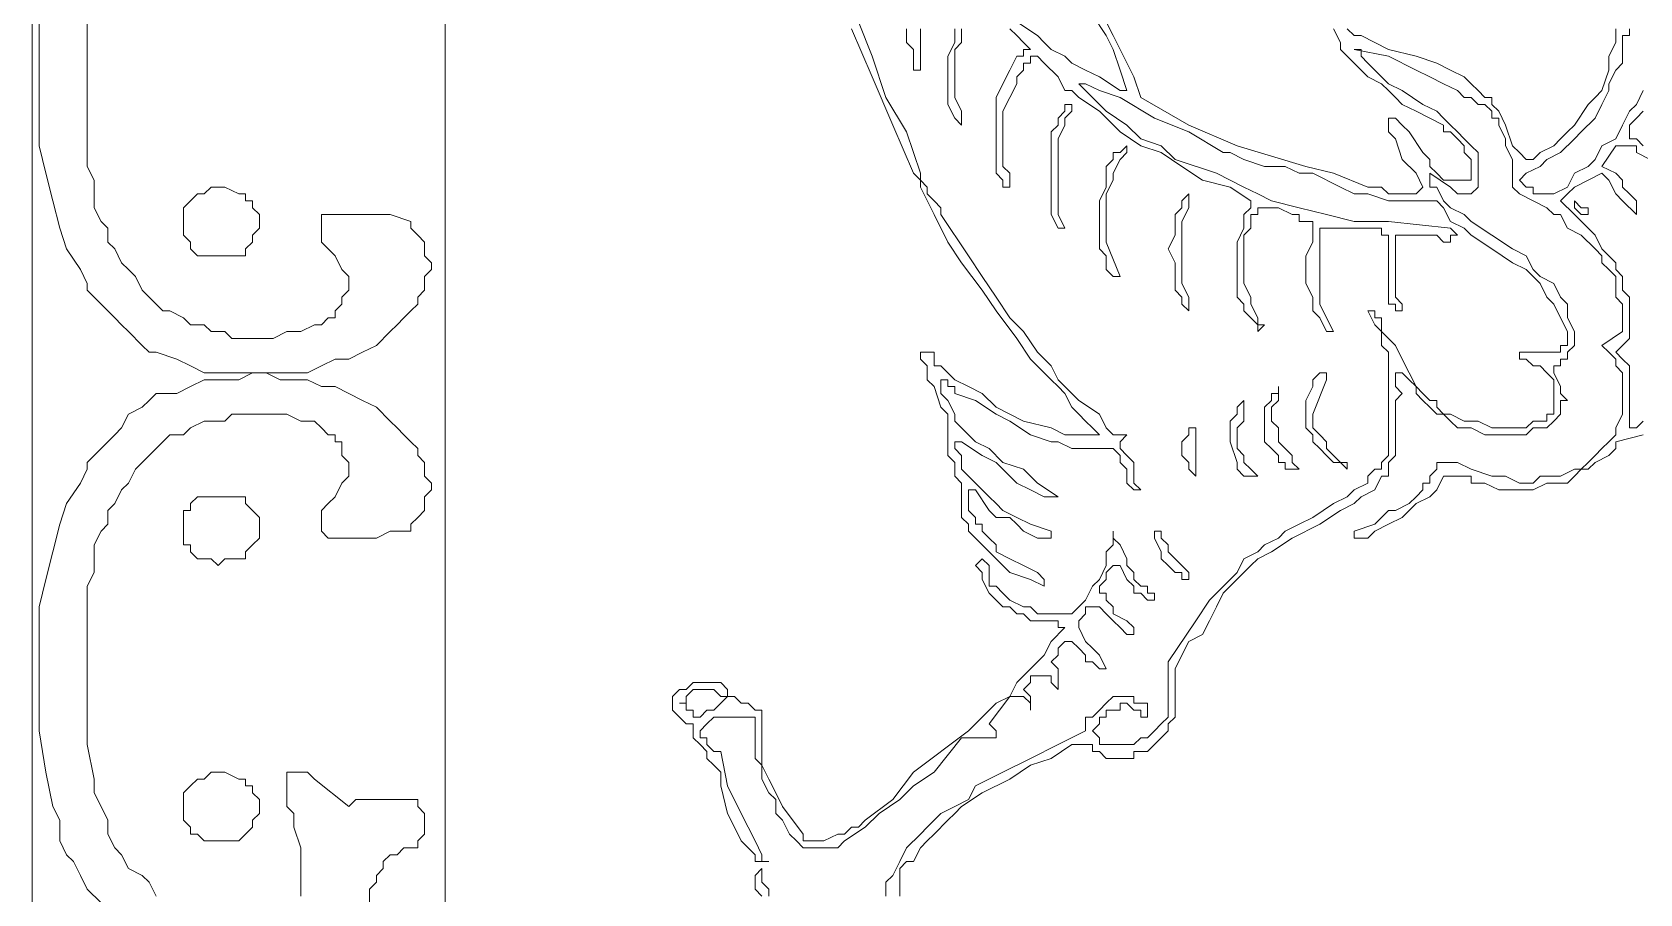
# Model space of a CAD drawing. Extents: x -66030 to 95157, y -13132 to 45879.
# Drawn here: x -25342 to -24430, y 13906 to 14395 of the extents above; entities that cross this region are included whole.
import ezdxf

# ---------------------------------------------------------------- set-up
doc = ezdxf.new("R2010")
doc.units = 0
doc.header["$LTSCALE"] = 100
doc.header["$MEASUREMENT"] = 0
doc.layers.get('0').update_dxf_attribs({"linetype": 'CONTINUOUS'})

msp = doc.modelspace()

# ---------------------------------------------------------------- linework, layer by layer
at = {"lineweight": 0}
for points in [[(-25342.37, 16299.58), (-23608.13, 16299.58), (-23608.13, 13143.56), (-25342.37, 13143.56), (-25342.37, 16299.58)], [(-25108.02, 15948.04), (-23842.48, 15948.04), (-23842.48, 13381.82), (-25108.02, 13381.82), (-25108.02, 15948.04)], [(-24752.57, 14354.41), (-24752.57, 14354.41), (-24752.57, 14350.5), (-24756.48, 14346.6), (-24756.48, 14342.69), (-24760.39, 14334.88), (-24760.39, 14323.16), (-24760.39, 14315.35), (-24760.39, 14311.44), (-24760.39, 14303.63), (-24760.39, 14299.72), (-24760.39, 14291.91), (-24756.48, 14284.1), (-24756.48, 14284.1), (-24756.48, 14284.1), (-24760.39, 14284.1), (-24760.39, 14284.1), (-24760.39, 14284.1), (-24760.39, 14284.1), (-24764.29, 14291.91), (-24764.29, 14303.63), (-24764.29, 14311.44), (-24764.29, 14323.16), (-24764.29, 14330.97), (-24764.29, 14338.78), (-24760.39, 14342.69), (-24760.39, 14346.6), (-24756.48, 14350.5), (-24756.48, 14354.41), (-24752.57, 14354.41)], [(-24721.33, 14327.07), (-24725.23, 14323.16), (-24729.14, 14315.35), (-24729.14, 14311.44), (-24733.04, 14303.63), (-24733.04, 14295.82), (-24733.04, 14291.91), (-24733.04, 14284.1), (-24733.04, 14276.29), (-24725.23, 14256.76), (-24725.23, 14256.76), (-24725.23, 14256.76), (-24729.14, 14256.76), (-24729.14, 14256.76), (-24733.04, 14260.66), (-24733.04, 14264.57), (-24733.04, 14268.48), (-24736.95, 14272.38), (-24736.95, 14276.29), (-24736.95, 14280.19), (-24736.95, 14288.01), (-24736.95, 14291.91), (-24736.95, 14299.72), (-24733.04, 14307.54), (-24733.04, 14315.35), (-24733.04, 14319.25), (-24729.14, 14323.16), (-24729.14, 14327.07), (-24725.23, 14327.07), (-24725.23, 14327.07), (-24721.33, 14330.97), (-24721.33, 14330.97), (-24721.33, 14327.07), (-24721.33, 14327.07)], [(-25213.48, 14288.01), (-25213.48, 14291.91), (-25217.38, 14295.82), (-25217.38, 14299.72), (-25221.29, 14299.72), (-25221.29, 14303.63), (-25225.2, 14303.63), (-25233.01, 14307.54), (-25236.91, 14307.54), (-25240.82, 14307.54), (-25244.73, 14303.63), (-25248.63, 14303.63), (-25252.54, 14299.72), (-25252.54, 14299.72), (-25256.44, 14295.82), (-25256.44, 14291.91), (-25256.44, 14288.01), (-25256.44, 14284.1), (-25256.44, 14280.19), (-25252.54, 14276.29), (-25252.54, 14272.38), (-25248.63, 14268.48), (-25244.73, 14268.48), (-25240.82, 14268.48), (-25236.91, 14268.48), (-25233.01, 14268.48), (-25225.2, 14268.48), (-25221.29, 14268.48), (-25221.29, 14272.38), (-25217.38, 14276.29), (-25217.38, 14280.19), (-25213.48, 14284.1), (-25213.48, 14288.01)], [(-24686.17, 14299.72), (-24686.17, 14295.82), (-24690.08, 14288.01), (-24690.08, 14276.29), (-24690.08, 14268.48), (-24690.08, 14260.66), (-24690.08, 14252.85), (-24686.17, 14245.04), (-24686.17, 14237.23), (-24686.17, 14237.23), (-24686.17, 14237.23), (-24690.08, 14241.13), (-24690.08, 14245.04), (-24693.98, 14248.95), (-24693.98, 14252.85), (-24693.98, 14264.57), (-24697.89, 14272.38), (-24693.98, 14280.19), (-24693.98, 14288.01), (-24693.98, 14291.91), (-24690.08, 14295.82), (-24690.08, 14299.72), (-24686.17, 14303.63), (-24686.17, 14303.63), (-24686.17, 14303.63), (-24686.17, 14303.63), (-24686.17, 14299.72)], [(-24459.63, 14291.91), (-24459.63, 14291.91), (-24463.53, 14291.91), (-24463.53, 14291.91), (-24467.44, 14295.82), (-24467.44, 14299.72), (-24467.44, 14299.72), (-24463.53, 14295.82), (-24459.63, 14295.82), (-24459.63, 14291.91)], [(-24615.86, 14178.64), (-24615.86, 14174.73), (-24615.86, 14170.83), (-24611.96, 14166.92), (-24608.05, 14163.01), (-24608.05, 14159.11), (-24604.15, 14155.2), (-24600.24, 14151.3), (-24596.33, 14151.3), (-24596.33, 14147.39), (-24600.24, 14151.3), (-24604.15, 14151.3), (-24608.05, 14155.2), (-24611.96, 14159.11), (-24615.86, 14163.01), (-24615.86, 14166.92), (-24619.77, 14170.83), (-24619.77, 14174.73), (-24619.77, 14178.64), (-24619.77, 14178.64), (-24619.77, 14182.54), (-24619.77, 14186.45), (-24615.86, 14194.26), (-24615.86, 14198.17), (-24611.96, 14202.07), (-24611.96, 14202.07), (-24608.05, 14202.07), (-24608.05, 14198.17), (-24615.86, 14178.64)], [(-24635.39, 14194.26), (-24635.39, 14186.45), (-24639.3, 14182.54), (-24639.3, 14174.73), (-24635.39, 14170.83), (-24635.39, 14163.01), (-24631.49, 14159.11), (-24627.58, 14155.2), (-24627.58, 14151.3), (-24623.68, 14147.39), (-24623.68, 14147.39), (-24627.58, 14147.39), (-24631.49, 14147.39), (-24631.49, 14151.3), (-24635.39, 14151.3), (-24635.39, 14155.2), (-24639.3, 14159.11), (-24643.21, 14163.01), (-24643.21, 14170.83), (-24643.21, 14174.73), (-24643.21, 14178.64), (-24643.21, 14182.54), (-24639.3, 14186.45), (-24639.3, 14190.36), (-24635.39, 14190.36), (-24635.39, 14194.26)], [(-24658.83, 14166.92), (-24658.83, 14163.01), (-24658.83, 14159.11), (-24658.83, 14159.11), (-24654.92, 14155.2), (-24654.92, 14151.3), (-24651.02, 14147.39), (-24647.11, 14143.49), (-24647.11, 14143.49), (-24647.11, 14143.49), (-24651.02, 14143.49), (-24651.02, 14143.49), (-24654.92, 14143.49), (-24658.83, 14147.39), (-24658.83, 14151.3), (-24662.74, 14163.01), (-24662.74, 14166.92), (-24662.74, 14170.83), (-24662.74, 14170.83), (-24662.74, 14174.73), (-24662.74, 14174.73), (-24658.83, 14178.64), (-24658.83, 14182.54), (-24658.83, 14182.54), (-24658.83, 14182.54), (-24654.92, 14186.45), (-24654.92, 14182.54), (-24654.92, 14178.64), (-24654.92, 14174.73), (-24658.83, 14170.83), (-24658.83, 14170.83), (-24658.83, 14166.92)], [(-24682.27, 14166.92), (-24682.27, 14143.49), (-24686.17, 14147.39), (-24686.17, 14147.39), (-24686.17, 14151.3), (-24690.08, 14155.2), (-24690.08, 14159.11), (-24690.08, 14163.01), (-24686.17, 14166.92), (-24686.17, 14170.83), (-24686.17, 14170.83), (-24686.17, 14170.83), (-24682.27, 14170.83), (-24682.27, 14170.83), (-24682.27, 14166.92), (-24682.27, 14166.92)], [(-25213.48, 14112.24), (-25213.48, 14108.33), (-25217.38, 14104.43), (-25217.38, 14104.43), (-25221.29, 14100.52), (-25221.29, 14096.61), (-25225.2, 14096.61), (-25233.01, 14096.61), (-25236.91, 14092.71), (-25240.82, 14096.61), (-25244.73, 14096.61), (-25248.63, 14096.61), (-25252.54, 14100.52), (-25252.54, 14104.43), (-25256.44, 14104.43), (-25256.44, 14108.33), (-25256.44, 14112.24), (-25256.44, 14120.05), (-25256.44, 14123.96), (-25252.54, 14123.96), (-25252.54, 14127.86), (-25248.63, 14131.77), (-25244.73, 14131.77), (-25240.82, 14131.77), (-25236.91, 14131.77), (-25233.01, 14131.77), (-25225.2, 14131.77), (-25221.29, 14131.77), (-25221.29, 14127.86), (-25217.38, 14123.96), (-25217.38, 14123.96), (-25213.48, 14120.05), (-25213.48, 14112.24)], [(-24709.61, 14080.99), (-24709.61, 14080.99), (-24709.61, 14077.08), (-24705.7, 14077.08), (-24705.7, 14077.08), (-24705.7, 14077.08), (-24705.7, 14077.08), (-24705.7, 14073.18), (-24705.7, 14073.18), (-24709.61, 14073.18), (-24713.51, 14077.08), (-24713.51, 14077.08), (-24717.42, 14077.08), (-24717.42, 14080.99), (-24721.33, 14084.9), (-24721.33, 14084.9), (-24725.23, 14092.71), (-24729.14, 14092.71), (-24729.14, 14092.71), (-24733.04, 14088.8), (-24733.04, 14088.8), (-24733.04, 14084.9), (-24736.95, 14080.99), (-24736.95, 14077.08), (-24733.04, 14077.08), (-24733.04, 14073.18), (-24729.14, 14069.27), (-24729.14, 14065.37), (-24721.33, 14061.46), (-24717.42, 14057.55), (-24717.42, 14053.65), (-24717.42, 14053.65), (-24721.33, 14053.65), (-24721.33, 14053.65), (-24725.23, 14057.55), (-24725.23, 14057.55), (-24729.14, 14061.46), (-24733.04, 14065.37), (-24733.04, 14065.37), (-24736.95, 14069.27), (-24736.95, 14069.27), (-24736.95, 14069.27), (-24740.86, 14069.27), (-24744.76, 14069.27), (-24744.76, 14065.37), (-24748.67, 14061.46), (-24748.67, 14061.46), (-24748.67, 14057.55), (-24744.76, 14049.74), (-24740.86, 14045.84), (-24736.95, 14041.93), (-24733.04, 14034.12), (-24733.04, 14034.12), (-24736.95, 14034.12), (-24736.95, 14034.12), (-24740.86, 14038.02), (-24744.76, 14038.02), (-24744.76, 14041.93), (-24748.67, 14045.84), (-24752.57, 14049.74), (-24752.57, 14049.74), (-24756.48, 14049.74), (-24756.48, 14049.74), (-24760.39, 14045.84), (-24760.39, 14045.84), (-24760.39, 14041.93), (-24764.29, 14038.02), (-24760.39, 14034.12), (-24760.39, 14030.21), (-24760.39, 14026.31), (-24760.39, 14026.31), (-24760.39, 14022.4), (-24764.29, 14026.31), (-24764.29, 14030.21), (-24768.2, 14030.21), (-24772.1, 14030.21), (-24772.1, 14030.21), (-24776.01, 14030.21), (-24776.01, 14030.21), (-24776.01, 14026.31), (-24779.92, 14022.4), (-24779.92, 14022.4), (-24779.92, 14022.4), (-24776.01, 14018.49), (-24776.01, 14018.49), (-24776.01, 14018.49), (-24776.01, 14014.59), (-24776.01, 14014.59), (-24776.01, 14010.68), (-24776.01, 14010.68), (-24776.01, 14014.59), (-24779.92, 14018.49), (-24779.92, 14018.49), (-24783.82, 14018.49), (-24783.82, 14018.49), (-24787.73, 14018.49), (-24799.45, 14002.87), (-24799.45, 14002.87), (-24799.45, 14002.87), (-24795.54, 13998.96), (-24795.54, 13998.96), (-24795.54, 13998.96), (-24795.54, 13998.96), (-24795.54, 13995.06), (-24799.45, 13995.06), (-24803.35, 13995.06), (-24807.26, 13995.06), (-24807.26, 13995.06), (-24811.16, 13995.06), (-24815.07, 13995.06), (-24830.69, 13975.53), (-24842.41, 13967.72), (-24850.22, 13959.9), (-24861.94, 13952.09), (-24869.75, 13944.28), (-24881.47, 13936.47), (-24885.38, 13932.56), (-24893.19, 13932.56), (-24897.09, 13932.56), (-24901, 13932.56), (-24901, 13932.56), (-24904.91, 13932.56), (-24908.81, 13936.47), (-24908.81, 13936.47), (-24912.72, 13940.37), (-24912.72, 13940.37), (-24916.62, 13948.19), (-24920.53, 13952.09), (-24920.53, 13959.9), (-24924.44, 13963.81), (-24928.34, 13971.62), (-24928.34, 13979.43), (-24932.25, 13983.34), (-24932.25, 13987.25), (-24932.25, 13995.06), (-24932.25, 13998.96), (-24932.25, 14006.78), (-24932.25, 14006.78), (-24932.25, 14006.78), (-24936.15, 14006.78), (-24936.15, 14006.78), (-24940.06, 14006.78), (-24943.97, 14006.78), (-24943.97, 14006.78), (-24947.87, 14006.78), (-24951.78, 14006.78), (-24955.68, 14006.78), (-24959.59, 14002.87), (-24959.59, 14002.87), (-24959.59, 14002.87), (-24963.5, 13998.96), (-24963.5, 13998.96), (-24963.5, 13995.06), (-24959.59, 13995.06), (-24959.59, 13991.15), (-24959.59, 13991.15), (-24955.68, 13987.25), (-24951.78, 13987.25), (-24951.78, 13987.25), (-24947.87, 13967.72), (-24940.06, 13952.09), (-24936.15, 13944.28), (-24932.25, 13936.47), (-24928.34, 13928.66), (-24928.34, 13924.75), (-24924.44, 13924.75), (-24928.34, 13924.75), (-24928.34, 13924.75), (-24932.25, 13924.75), (-24932.25, 13928.66), (-24936.15, 13932.56), (-24940.06, 13936.47), (-24943.97, 13944.28), (-24947.87, 13952.09), (-24951.78, 13967.72), (-24951.78, 13975.53), (-24955.68, 13979.43), (-24959.59, 13983.34), (-24959.59, 13987.25), (-24963.5, 13991.15), (-24967.4, 13995.06), (-24967.4, 13995.06), (-24967.4, 13995.06), (-24967.4, 13998.96), (-24967.4, 14002.87), (-24967.4, 14002.87), (-24967.4, 14002.87), (-24971.31, 14002.87), (-24971.31, 14002.87), (-24975.21, 14006.78), (-24975.21, 14006.78), (-24979.12, 14010.68), (-24979.12, 14014.59), (-24979.12, 14014.59), (-24979.12, 14018.49), (-24979.12, 14018.49), (-24975.21, 14022.4), (-24975.21, 14022.4), (-24971.31, 14022.4), (-24967.4, 14026.31), (-24963.5, 14026.31), (-24959.59, 14026.31), (-24955.68, 14026.31), (-24951.78, 14026.31), (-24951.78, 14026.31), (-24947.87, 14022.4), (-24947.87, 14018.49), (-24943.97, 14018.49), (-24943.97, 14018.49), (-24940.06, 14014.59), (-24940.06, 14014.59), (-24936.15, 14014.59), (-24932.25, 14010.68), (-24928.34, 14010.68), (-24928.34, 14006.78), (-24928.34, 14006.78), (-24928.34, 14002.87), (-24928.34, 13998.96), (-24928.34, 13991.15), (-24928.34, 13987.25), (-24928.34, 13983.34), (-24928.34, 13979.43), (-24924.44, 13971.62), (-24920.53, 13963.81), (-24916.62, 13956), (-24904.91, 13940.37), (-24904.91, 13936.47), (-24901, 13936.47), (-24897.09, 13936.47), (-24897.09, 13936.47), (-24893.19, 13936.47), (-24893.19, 13936.47), (-24885.38, 13940.37), (-24881.47, 13940.37), (-24877.56, 13944.28), (-24873.66, 13944.28), (-24869.75, 13948.19), (-24854.13, 13959.9), (-24842.41, 13975.53), (-24811.16, 13998.96), (-24795.54, 14014.59), (-24787.73, 14018.49), (-24783.82, 14026.31), (-24776.01, 14034.12), (-24768.2, 14041.93), (-24764.29, 14049.74), (-24756.48, 14057.55), (-24756.48, 14057.55), (-24760.39, 14057.55), (-24760.39, 14061.46), (-24764.29, 14061.46), (-24768.2, 14061.46), (-24772.1, 14061.46), (-24776.01, 14061.46), (-24779.92, 14065.37), (-24783.82, 14065.37), (-24787.73, 14069.27), (-24791.63, 14069.27), (-24795.54, 14073.18), (-24799.45, 14077.08), (-24803.35, 14084.9), (-24803.35, 14088.8), (-24807.26, 14092.71), (-24803.35, 14096.61), (-24803.35, 14096.61), (-24799.45, 14092.71), (-24799.45, 14092.71), (-24799.45, 14088.8), (-24799.45, 14084.9), (-24799.45, 14080.99), (-24795.54, 14080.99), (-24791.63, 14077.08), (-24787.73, 14073.18), (-24779.92, 14069.27), (-24776.01, 14069.27), (-24772.1, 14065.37), (-24764.29, 14065.37), (-24760.39, 14065.37), (-24752.57, 14065.37), (-24748.67, 14069.27), (-24744.76, 14073.18), (-24740.86, 14080.99), (-24736.95, 14084.9), (-24733.04, 14092.71), (-24733.04, 14100.52), (-24729.14, 14104.43), (-24729.14, 14112.24), (-24729.14, 14108.33), (-24725.23, 14104.43), (-24721.33, 14096.61), (-24721.33, 14092.71), (-24717.42, 14088.8), (-24717.42, 14084.9), (-24717.42, 14084.9), (-24713.51, 14080.99), (-24709.61, 14080.99)], [(-24697.89, 14100.52), (-24697.89, 14100.52), (-24693.98, 14096.61), (-24690.08, 14092.71), (-24686.17, 14088.8), (-24686.17, 14084.9), (-24686.17, 14084.9), (-24686.17, 14084.9), (-24686.17, 14084.9), (-24690.08, 14084.9), (-24690.08, 14088.8), (-24693.98, 14088.8), (-24697.89, 14092.71), (-24697.89, 14092.71), (-24701.8, 14096.61), (-24701.8, 14100.52), (-24705.7, 14108.33), (-24705.7, 14112.24), (-24705.7, 14112.24), (-24701.8, 14112.24), (-24701.8, 14112.24), (-24701.8, 14112.24), (-24701.8, 14112.24), (-24701.8, 14108.33), (-24697.89, 14104.43), (-24697.89, 14100.52)], [(-24947.87, 14018.49), (-24951.78, 14014.59), (-24951.78, 14014.59), (-24955.68, 14010.68), (-24955.68, 14010.68), (-24959.59, 14010.68), (-24963.5, 14006.78), (-24967.4, 14006.78), (-24967.4, 14010.68), (-24971.31, 14010.68), (-24971.31, 14010.68), (-24971.31, 14014.59), (-24975.21, 14014.59), (-24971.31, 14014.59), (-24971.31, 14018.49), (-24971.31, 14018.49), (-24971.31, 14018.49), (-24967.4, 14022.4), (-24963.5, 14022.4), (-24959.59, 14022.4), (-24955.68, 14022.4), (-24955.68, 14022.4), (-24951.78, 14018.49), (-24947.87, 14018.49)], [(-25213.48, 13956), (-25213.48, 13952.09), (-25217.38, 13948.19), (-25217.38, 13944.28), (-25221.29, 13940.37), (-25221.29, 13940.37), (-25225.2, 13936.47), (-25233.01, 13936.47), (-25236.91, 13936.47), (-25240.82, 13936.47), (-25244.73, 13936.47), (-25248.63, 13940.37), (-25252.54, 13940.37), (-25252.54, 13944.28), (-25256.44, 13948.19), (-25256.44, 13952.09), (-25256.44, 13956), (-25256.44, 13959.9), (-25256.44, 13963.81), (-25252.54, 13967.72), (-25252.54, 13967.72), (-25248.63, 13971.62), (-25244.73, 13971.62), (-25240.82, 13975.53), (-25236.91, 13975.53), (-25233.01, 13975.53), (-25225.2, 13971.62), (-25221.29, 13971.62), (-25221.29, 13967.72), (-25217.38, 13967.72), (-25217.38, 13963.81), (-25213.48, 13959.9), (-25213.48, 13956)]]:
    msp.add_lwpolyline(points, close=True, dxfattribs=at)
for points in [[(-25338.47, 14405.18), (-25338.47, 14385.66), (-25338.47, 14366.13), (-25338.47, 14346.6), (-25338.47, 14330.97), (-25334.56, 14315.35), (-25330.66, 14299.72), (-25326.75, 14284.1), (-25322.84, 14272.38), (-25315.03, 14260.66), (-25311.13, 14252.85), (-25311.13, 14248.95), (-25303.31, 14241.13), (-25299.41, 14237.23), (-25295.5, 14233.32), (-25291.6, 14229.42), (-25287.69, 14225.51), (-25279.88, 14217.7), (-25275.97, 14213.79), (-25272.07, 14213.79), (-25260.35, 14209.89), (-25252.54, 14205.98), (-25244.73, 14202.07), (-25236.91, 14202.07), (-25225.2, 14202.07), (-25217.38, 14202.07), (-25209.57, 14202.07), (-25201.76, 14202.07), (-25193.95, 14202.07), (-25186.14, 14202.07), (-25178.32, 14205.98), (-25170.51, 14209.89), (-25162.7, 14209.89), (-25154.89, 14213.79), (-25147.08, 14217.7), (-25139.26, 14225.51), (-25135.36, 14229.42), (-25131.45, 14233.32), (-25127.55, 14237.23), (-25123.64, 14241.13), (-25123.64, 14245.04), (-25119.73, 14248.95), (-25119.73, 14252.85), (-25119.73, 14256.76), (-25115.83, 14260.66), (-25115.83, 14264.57), (-25119.73, 14268.48), (-25119.73, 14272.38), (-25119.73, 14276.29), (-25123.64, 14280.19), (-25127.55, 14284.1), (-25127.55, 14288.01), (-25139.26, 14291.91), (-25147.08, 14291.91), (-25154.89, 14291.91), (-25162.7, 14291.91), (-25166.61, 14291.91), (-25170.51, 14291.91), (-25174.42, 14291.91), (-25178.32, 14291.91), (-25178.32, 14288.01), (-25178.32, 14288.01), (-25178.32, 14284.1), (-25178.32, 14280.19), (-25178.32, 14276.29), (-25174.42, 14272.38), (-25170.51, 14268.48), (-25166.61, 14260.66), (-25162.7, 14256.76), (-25162.7, 14252.85), (-25162.7, 14248.95), (-25166.61, 14245.04), (-25166.61, 14241.13), (-25170.51, 14237.23), (-25170.51, 14233.32), (-25174.42, 14233.32), (-25178.32, 14229.42), (-25182.23, 14229.42), (-25190.04, 14225.51), (-25197.85, 14225.51), (-25205.67, 14221.6), (-25217.38, 14221.6), (-25229.1, 14221.6), (-25233.01, 14225.51), (-25240.82, 14225.51), (-25244.73, 14229.42), (-25252.54, 14229.42), (-25256.44, 14233.32), (-25264.26, 14237.23), (-25268.16, 14237.23), (-25272.07, 14241.13), (-25275.97, 14245.04), (-25279.88, 14248.95), (-25283.79, 14256.76), (-25287.69, 14260.66), (-25291.6, 14264.57), (-25295.5, 14272.38), (-25299.41, 14276.29), (-25299.41, 14284.1), (-25303.31, 14288.01), (-25307.22, 14295.82), (-25307.22, 14303.63), (-25307.22, 14311.44), (-25311.13, 14319.25), (-25311.13, 14327.07), (-25311.13, 14346.6), (-25311.13, 14366.13), (-25311.13, 14385.66), (-25311.13, 14409.09)], [(-24873.66, 14401.28), (-24865.85, 14381.75), (-24858.03, 14358.31), (-24846.32, 14338.78), (-24838.5, 14315.35), (-24838.5, 14315.35), (-24838.5, 14315.35), (-24838.5, 14311.44), (-24834.6, 14307.54), (-24834.6, 14303.63), (-24830.69, 14299.72), (-24826.79, 14295.82), (-24826.79, 14291.91), (-24811.16, 14268.48), (-24803.35, 14256.76), (-24795.54, 14245.04), (-24787.73, 14233.32), (-24779.92, 14225.51), (-24772.1, 14213.79), (-24764.29, 14205.98), (-24760.39, 14198.17), (-24756.48, 14194.26), (-24752.57, 14190.36), (-24748.67, 14186.45), (-24736.95, 14178.64), (-24733.04, 14170.83), (-24729.14, 14166.92), (-24729.14, 14166.92), (-24729.14, 14166.92), (-24725.23, 14166.92), (-24721.33, 14166.92), (-24721.33, 14166.92), (-24721.33, 14166.92), (-24721.33, 14166.92), (-24725.23, 14163.01), (-24725.23, 14163.01), (-24725.23, 14163.01), (-24725.23, 14159.11), (-24721.33, 14155.2), (-24717.42, 14151.3), (-24717.42, 14147.39), (-24717.42, 14143.49), (-24717.42, 14143.49), (-24717.42, 14139.58), (-24713.51, 14135.67), (-24713.51, 14135.67), (-24717.42, 14135.67), (-24721.33, 14139.58), (-24721.33, 14143.49), (-24721.33, 14147.39), (-24725.23, 14151.3), (-24725.23, 14155.2), (-24729.14, 14159.11), (-24736.95, 14159.11), (-24740.86, 14159.11), (-24748.67, 14159.11), (-24752.57, 14159.11), (-24760.39, 14163.01), (-24764.29, 14163.01), (-24776.01, 14166.92), (-24787.73, 14174.73), (-24795.54, 14178.64), (-24807.26, 14186.45), (-24818.98, 14190.36), (-24818.98, 14190.36), (-24818.98, 14194.26), (-24822.88, 14194.26), (-24822.88, 14198.17), (-24822.88, 14198.17), (-24826.79, 14198.17), (-24826.79, 14194.26), (-24826.79, 14190.36), (-24822.88, 14186.45), (-24818.98, 14178.64), (-24818.98, 14174.73), (-24815.07, 14170.83), (-24811.16, 14166.92), (-24807.26, 14163.01), (-24799.45, 14159.11), (-24791.63, 14151.3), (-24779.92, 14147.39), (-24772.1, 14139.58), (-24760.39, 14131.77), (-24760.39, 14131.77), (-24768.2, 14131.77), (-24776.01, 14135.67), (-24783.82, 14139.58), (-24787.73, 14143.49), (-24795.54, 14151.3), (-24803.35, 14155.2), (-24815.07, 14163.01), (-24815.07, 14163.01), (-24818.98, 14163.01), (-24818.98, 14163.01), (-24818.98, 14163.01), (-24818.98, 14159.11), (-24815.07, 14155.2), (-24815.07, 14147.39), (-24811.16, 14143.49), (-24807.26, 14139.58), (-24803.35, 14135.67), (-24803.35, 14135.67), (-24799.45, 14131.77), (-24795.54, 14127.86), (-24791.63, 14123.96), (-24783.82, 14120.05), (-24776.01, 14116.14), (-24764.29, 14112.24), (-24764.29, 14112.24), (-24764.29, 14112.24), (-24764.29, 14108.33), (-24768.2, 14108.33), (-24768.2, 14108.33), (-24772.1, 14108.33), (-24779.92, 14112.24), (-24783.82, 14116.14), (-24787.73, 14120.05), (-24795.54, 14120.05), (-24799.45, 14123.96), (-24807.26, 14135.67), (-24807.26, 14135.67), (-24811.16, 14135.67), (-24811.16, 14131.77), (-24811.16, 14131.77), (-24811.16, 14127.86), (-24811.16, 14123.96), (-24807.26, 14120.05), (-24807.26, 14116.14), (-24803.35, 14116.14), (-24803.35, 14112.24), (-24799.45, 14108.33), (-24795.54, 14104.43), (-24795.54, 14100.52), (-24787.73, 14096.61), (-24779.92, 14092.71), (-24772.1, 14088.8), (-24768.2, 14084.9), (-24768.2, 14080.99), (-24768.2, 14080.99), (-24768.2, 14080.99), (-24776.01, 14084.9), (-24787.73, 14088.8), (-24795.54, 14096.61), (-24799.45, 14100.52), (-24799.45, 14100.52), (-24803.35, 14104.43), (-24807.26, 14108.33), (-24811.16, 14112.24), (-24811.16, 14116.14), (-24815.07, 14120.05), (-24815.07, 14123.96), (-24815.07, 14131.77), (-24815.07, 14135.67), (-24815.07, 14139.58), (-24815.07, 14139.58), (-24818.98, 14143.49), (-24818.98, 14151.3), (-24822.88, 14155.2), (-24822.88, 14159.11), (-24822.88, 14163.01), (-24822.88, 14166.92), (-24822.88, 14166.92), (-24822.88, 14170.83), (-24822.88, 14174.73), (-24822.88, 14178.64), (-24826.79, 14182.54), (-24830.69, 14194.26), (-24834.6, 14198.17), (-24834.6, 14205.98), (-24838.5, 14209.89), (-24838.5, 14213.79), (-24834.6, 14213.79), (-24834.6, 14213.79), (-24830.69, 14213.79), (-24830.69, 14213.79), (-24830.69, 14209.89), (-24830.69, 14205.98), (-24826.79, 14205.98), (-24822.88, 14202.07), (-24818.98, 14198.17), (-24811.16, 14194.26), (-24803.35, 14190.36), (-24795.54, 14182.54), (-24779.92, 14174.73), (-24764.29, 14170.83), (-24756.48, 14166.92), (-24752.57, 14166.92), (-24748.67, 14166.92), (-24744.76, 14166.92), (-24740.86, 14166.92), (-24736.95, 14166.92), (-24740.86, 14170.83), (-24744.76, 14174.73), (-24748.67, 14178.64), (-24752.57, 14182.54), (-24756.48, 14190.36), (-24760.39, 14194.26), (-24764.29, 14198.17), (-24776.01, 14209.89), (-24783.82, 14221.6), (-24795.54, 14237.23), (-24803.35, 14248.95), (-24815.07, 14264.57), (-24822.88, 14276.29), (-24830.69, 14291.91), (-24838.5, 14307.54), (-24838.5, 14307.54), (-24838.5, 14307.54), (-24838.5, 14311.44), (-24842.41, 14315.35), (-24842.41, 14315.35), (-24842.41, 14315.35), (-24854.13, 14342.69), (-24865.85, 14370.03), (-24877.56, 14397.37)], [(-24783.82, 14401.28), (-24772.1, 14393.47), (-24768.2, 14389.56), (-24764.29, 14385.66), (-24756.48, 14381.75), (-24752.57, 14377.84), (-24744.76, 14373.94), (-24736.95, 14370.03), (-24725.23, 14362.22), (-24721.33, 14362.22), (-24725.23, 14373.94), (-24729.14, 14385.66), (-24733.04, 14393.47), (-24740.86, 14405.18)], [(-24733.04, 14401.28), (-24729.14, 14393.47), (-24725.23, 14385.66), (-24717.42, 14370.03), (-24713.51, 14358.31), (-24686.17, 14342.69), (-24658.83, 14330.97), (-24619.77, 14319.25), (-24604.15, 14315.35), (-24584.62, 14307.54), (-24580.71, 14307.54), (-24576.81, 14307.54), (-24572.9, 14303.63), (-24568.99, 14303.63), (-24565.09, 14303.63), (-24557.28, 14303.63), (-24553.37, 14307.54), (-24557.28, 14315.35), (-24565.09, 14323.16), (-24568.99, 14334.88), (-24572.9, 14338.78), (-24572.9, 14342.69), (-24572.9, 14346.6), (-24572.9, 14346.6), (-24568.99, 14346.6), (-24565.09, 14342.69), (-24561.18, 14338.78), (-24553.37, 14327.07), (-24549.46, 14323.16), (-24549.46, 14319.25), (-24545.56, 14315.35), (-24545.56, 14315.35), (-24541.65, 14311.44), (-24537.75, 14311.44), (-24533.84, 14311.44), (-24529.93, 14311.44), (-24529.93, 14311.44), (-24526.03, 14311.44), (-24526.03, 14311.44), (-24526.03, 14311.44), (-24526.03, 14315.35), (-24526.03, 14315.35), (-24526.03, 14319.25), (-24526.03, 14323.16), (-24529.93, 14327.07), (-24529.93, 14330.97), (-24533.84, 14334.88), (-24537.75, 14338.78), (-24541.65, 14338.78), (-24541.65, 14342.69), (-24549.46, 14346.6), (-24557.28, 14350.5), (-24565.09, 14354.41), (-24568.99, 14358.31), (-24572.9, 14362.22), (-24576.81, 14366.13), (-24584.62, 14370.03), (-24592.43, 14377.84), (-24596.33, 14381.75), (-24600.24, 14385.66), (-24600.24, 14389.56), (-24604.15, 14397.37)], [(-24858.03, 13905.22), (-24858.03, 13913.03), (-24854.13, 13916.94), (-24850.22, 13924.75), (-24846.32, 13932.56), (-24838.5, 13940.37), (-24834.6, 13944.28), (-24826.79, 13952.09), (-24818.98, 13956), (-24811.16, 13959.9), (-24807.26, 13967.72), (-24791.63, 13975.53), (-24776.01, 13983.34), (-24760.39, 13991.15), (-24744.76, 13998.96), (-24744.76, 13998.96), (-24744.76, 13998.96), (-24744.76, 14002.87), (-24744.76, 14006.78), (-24744.76, 14006.78), (-24740.86, 14006.78), (-24736.95, 14010.68), (-24733.04, 14014.59), (-24733.04, 14014.59), (-24729.14, 14018.49), (-24725.23, 14018.49), (-24721.33, 14018.49), (-24717.42, 14018.49), (-24717.42, 14014.59), (-24713.51, 14014.59), (-24709.61, 14014.59), (-24709.61, 14014.59), (-24709.61, 14010.68), (-24709.61, 14010.68), (-24709.61, 14010.68), (-24709.61, 14006.78), (-24709.61, 14006.78), (-24709.61, 14006.78), (-24713.51, 14006.78), (-24713.51, 14010.68), (-24717.42, 14010.68), (-24717.42, 14010.68), (-24721.33, 14014.59), (-24725.23, 14014.59), (-24725.23, 14010.68), (-24729.14, 14010.68), (-24729.14, 14010.68), (-24733.04, 14010.68), (-24733.04, 14006.78), (-24736.95, 14006.78), (-24736.95, 14002.87), (-24740.86, 13998.96), (-24740.86, 13998.96), (-24736.95, 13995.06), (-24736.95, 13991.15), (-24736.95, 13991.15), (-24736.95, 13991.15), (-24733.04, 13991.15), (-24729.14, 13991.15), (-24725.23, 13991.15), (-24721.33, 13991.15), (-24717.42, 13991.15), (-24713.51, 13995.06), (-24709.61, 13995.06), (-24705.7, 13998.96), (-24701.8, 14002.87), (-24697.89, 14006.78), (-24697.89, 14010.68), (-24697.89, 14010.68), (-24697.89, 14014.59), (-24697.89, 14018.49), (-24697.89, 14018.49), (-24697.89, 14022.4), (-24697.89, 14022.4), (-24697.89, 14026.31), (-24697.89, 14026.31), (-24697.89, 14030.21), (-24697.89, 14038.02), (-24682.27, 14061.46), (-24674.45, 14073.18), (-24662.74, 14084.9), (-24658.83, 14088.8), (-24654.92, 14096.61), (-24647.11, 14100.52), (-24643.21, 14104.43), (-24635.39, 14108.33), (-24631.49, 14112.24), (-24623.68, 14116.14), (-24615.86, 14120.05), (-24604.15, 14127.86), (-24596.33, 14131.77), (-24592.43, 14135.67), (-24584.62, 14139.58), (-24584.62, 14143.49), (-24580.71, 14147.39), (-24576.81, 14147.39), (-24576.81, 14151.3), (-24572.9, 14155.2), (-24572.9, 14159.11), (-24572.9, 14178.64), (-24572.9, 14186.45), (-24572.9, 14198.17), (-24572.9, 14205.98), (-24572.9, 14213.79), (-24576.81, 14217.7), (-24576.81, 14221.6), (-24576.81, 14225.51), (-24580.71, 14229.42), (-24584.62, 14237.23), (-24580.71, 14237.23), (-24580.71, 14237.23), (-24580.71, 14233.32), (-24576.81, 14233.32), (-24576.81, 14229.42), (-24576.81, 14229.42), (-24576.81, 14225.51), (-24572.9, 14221.6), (-24568.99, 14217.7), (-24565.09, 14209.89), (-24561.18, 14202.07), (-24557.28, 14194.26), (-24553.37, 14190.36), (-24549.46, 14186.45), (-24545.56, 14186.45), (-24545.56, 14182.54), (-24541.65, 14178.64), (-24537.75, 14178.64), (-24529.93, 14174.73), (-24526.03, 14174.73), (-24522.12, 14174.73), (-24514.31, 14170.83), (-24506.5, 14170.83), (-24502.59, 14170.83), (-24494.78, 14170.83), (-24490.87, 14174.73), (-24486.97, 14174.73), (-24483.06, 14174.73), (-24483.06, 14178.64), (-24479.16, 14178.64), (-24479.16, 14182.54), (-24479.16, 14190.36), (-24479.16, 14190.36), (-24479.16, 14194.26), (-24479.16, 14194.26), (-24479.16, 14198.17), (-24483.06, 14202.07), (-24486.97, 14205.98), (-24490.87, 14205.98), (-24490.87, 14205.98), (-24494.78, 14209.89), (-24498.69, 14209.89), (-24498.69, 14209.89), (-24498.69, 14209.89), (-24498.69, 14209.89), (-24498.69, 14213.79), (-24494.78, 14213.79), (-24490.87, 14213.79), (-24486.97, 14213.79), (-24483.06, 14213.79), (-24479.16, 14213.79), (-24475.25, 14213.79), (-24475.25, 14213.79), (-24475.25, 14217.7), (-24471.34, 14217.7), (-24471.34, 14221.6), (-24471.34, 14225.51), (-24475.25, 14233.32), (-24479.16, 14241.13), (-24483.06, 14245.04), (-24486.97, 14252.85), (-24490.87, 14256.76), (-24494.78, 14260.66), (-24502.59, 14264.57), (-24514.31, 14272.38), (-24526.03, 14280.19), (-24529.93, 14284.1), (-24537.75, 14288.01), (-24541.65, 14295.82), (-24545.56, 14299.72), (-24557.28, 14299.72), (-24565.09, 14299.72), (-24572.9, 14299.72), (-24584.62, 14303.63), (-24592.43, 14303.63), (-24600.24, 14307.54), (-24615.86, 14315.35), (-24623.68, 14315.35), (-24631.49, 14319.25), (-24643.21, 14319.25), (-24654.92, 14323.16), (-24662.74, 14327.07), (-24666.64, 14327.07), (-24686.17, 14338.78), (-24705.7, 14346.6), (-24725.23, 14358.31), (-24736.95, 14362.22), (-24744.76, 14366.13), (-24748.67, 14366.13), (-24744.76, 14362.22), (-24740.86, 14358.31), (-24736.95, 14354.41), (-24733.04, 14350.5), (-24721.33, 14342.69), (-24713.51, 14334.88), (-24701.8, 14330.97), (-24693.98, 14323.16), (-24670.55, 14315.35), (-24662.74, 14311.44), (-24654.92, 14307.54), (-24647.11, 14303.63), (-24639.3, 14299.72), (-24623.68, 14295.82), (-24608.05, 14291.91), (-24592.43, 14288.01), (-24572.9, 14288.01), (-24537.75, 14284.1), (-24537.75, 14284.1), (-24537.75, 14284.1), (-24533.84, 14280.19), (-24533.84, 14280.19), (-24533.84, 14280.19), (-24537.75, 14280.19), (-24537.75, 14276.29), (-24541.65, 14276.29), (-24545.56, 14280.19), (-24549.46, 14280.19), (-24553.37, 14280.19), (-24553.37, 14280.19), (-24561.18, 14280.19), (-24565.09, 14280.19), (-24565.09, 14280.19), (-24568.99, 14280.19), (-24568.99, 14280.19), (-24568.99, 14276.29), (-24568.99, 14268.48), (-24568.99, 14256.76), (-24568.99, 14252.85), (-24568.99, 14248.95), (-24568.99, 14245.04), (-24565.09, 14241.13), (-24565.09, 14237.23), (-24568.99, 14237.23), (-24568.99, 14241.13), (-24572.9, 14241.13), (-24572.9, 14245.04), (-24572.9, 14248.95), (-24572.9, 14256.76), (-24572.9, 14256.76), (-24572.9, 14260.66), (-24572.9, 14264.57), (-24572.9, 14272.38), (-24572.9, 14276.29), (-24572.9, 14276.29), (-24572.9, 14280.19), (-24576.81, 14280.19), (-24576.81, 14280.19), (-24576.81, 14284.1), (-24580.71, 14284.1), (-24596.33, 14284.1), (-24604.15, 14284.1), (-24611.96, 14284.1), (-24611.96, 14280.19), (-24611.96, 14272.38), (-24611.96, 14264.57), (-24611.96, 14256.76), (-24611.96, 14248.95), (-24611.96, 14241.13), (-24608.05, 14233.32), (-24604.15, 14225.51), (-24608.05, 14225.51), (-24608.05, 14225.51), (-24608.05, 14225.51), (-24608.05, 14225.51), (-24611.96, 14233.32), (-24615.86, 14237.23), (-24615.86, 14245.04), (-24619.77, 14252.85), (-24619.77, 14260.66), (-24619.77, 14268.48), (-24615.86, 14276.29), (-24615.86, 14284.1), (-24615.86, 14288.01), (-24619.77, 14288.01), (-24623.68, 14288.01), (-24623.68, 14291.91), (-24627.58, 14291.91), (-24635.39, 14295.82), (-24639.3, 14295.82), (-24643.21, 14295.82), (-24643.21, 14295.82), (-24647.11, 14295.82), (-24647.11, 14291.91), (-24651.02, 14291.91), (-24651.02, 14284.1), (-24654.92, 14280.19), (-24654.92, 14276.29), (-24654.92, 14268.48), (-24654.92, 14260.66), (-24654.92, 14252.85), (-24651.02, 14245.04), (-24651.02, 14241.13), (-24647.11, 14233.32), (-24647.11, 14229.42), (-24643.21, 14229.42), (-24647.11, 14225.51), (-24647.11, 14229.42), (-24651.02, 14233.32), (-24654.92, 14237.23), (-24654.92, 14241.13), (-24658.83, 14245.04), (-24658.83, 14248.95), (-24658.83, 14252.85), (-24658.83, 14256.76), (-24658.83, 14260.66), (-24658.83, 14268.48), (-24658.83, 14276.29), (-24654.92, 14284.1), (-24654.92, 14291.91), (-24651.02, 14295.82), (-24651.02, 14295.82), (-24651.02, 14299.72), (-24651.02, 14299.72), (-24651.02, 14299.72), (-24662.74, 14307.54), (-24678.36, 14311.44), (-24690.08, 14319.25), (-24701.8, 14327.07), (-24713.51, 14330.97), (-24725.23, 14338.78), (-24736.95, 14350.5), (-24748.67, 14358.31), (-24752.57, 14362.22), (-24756.48, 14362.22), (-24760.39, 14370.03), (-24768.2, 14377.84), (-24768.2, 14377.84), (-24772.1, 14381.75), (-24776.01, 14381.75), (-24776.01, 14377.84), (-24779.92, 14377.84), (-24779.92, 14373.94), (-24783.82, 14370.03), (-24783.82, 14366.13), (-24787.73, 14358.31), (-24791.63, 14350.5), (-24791.63, 14346.6), (-24791.63, 14346.6), (-24791.63, 14342.69), (-24791.63, 14338.78), (-24791.63, 14334.88), (-24791.63, 14334.88), (-24791.63, 14330.97), (-24791.63, 14327.07), (-24791.63, 14327.07), (-24791.63, 14323.16), (-24791.63, 14319.25), (-24787.73, 14315.35), (-24787.73, 14311.44), (-24787.73, 14307.54), (-24787.73, 14307.54), (-24791.63, 14307.54), (-24791.63, 14311.44), (-24791.63, 14311.44), (-24795.54, 14315.35), (-24795.54, 14323.16), (-24795.54, 14330.97), (-24795.54, 14338.78), (-24795.54, 14346.6), (-24795.54, 14358.31), (-24791.63, 14366.13), (-24787.73, 14373.94), (-24783.82, 14381.75), (-24779.92, 14381.75), (-24779.92, 14385.66), (-24779.92, 14385.66), (-24779.92, 14385.66), (-24776.01, 14385.66), (-24779.92, 14389.56), (-24779.92, 14389.56), (-24779.92, 14389.56), (-24783.82, 14393.47), (-24787.73, 14397.37)], [(-24838.5, 14397.37), (-24838.5, 14393.47), (-24838.5, 14381.75), (-24838.5, 14373.94), (-24842.41, 14373.94), (-24842.41, 14373.94), (-24842.41, 14377.84), (-24842.41, 14377.84), (-24842.41, 14381.75), (-24842.41, 14385.66), (-24846.32, 14389.56), (-24846.32, 14393.47), (-24846.32, 14397.37)], [(-24815.07, 14397.37), (-24815.07, 14393.47), (-24815.07, 14389.56), (-24818.98, 14385.66), (-24818.98, 14381.75), (-24818.98, 14377.84), (-24818.98, 14370.03), (-24818.98, 14358.31), (-24815.07, 14350.5), (-24815.07, 14342.69), (-24815.07, 14342.69), (-24818.98, 14346.6), (-24822.88, 14354.41), (-24822.88, 14366.13), (-24822.88, 14373.94), (-24822.88, 14381.75), (-24818.98, 14389.56), (-24818.98, 14397.37)], [(-24596.33, 14397.37), (-24592.43, 14393.47), (-24592.43, 14393.47), (-24588.52, 14393.47), (-24580.71, 14389.56), (-24572.9, 14385.66), (-24557.28, 14381.75), (-24545.56, 14377.84), (-24537.75, 14373.94), (-24529.93, 14370.03), (-24526.03, 14366.13), (-24522.12, 14362.22), (-24522.12, 14362.22), (-24518.22, 14358.31), (-24514.31, 14358.31), (-24514.31, 14354.41), (-24510.4, 14350.5), (-24506.5, 14342.69), (-24502.59, 14330.97), (-24498.69, 14327.07), (-24494.78, 14323.16), (-24490.87, 14323.16), (-24486.97, 14327.07), (-24479.16, 14330.97), (-24475.25, 14334.88), (-24471.34, 14338.78), (-24467.44, 14342.69), (-24459.63, 14354.41), (-24455.72, 14358.31), (-24451.81, 14362.22), (-24447.91, 14373.94), (-24447.91, 14381.75), (-24444, 14389.56), (-24444, 14393.47), (-24444, 14393.47), (-24444, 14397.37)], [(-24436.19, 14397.37), (-24436.19, 14393.47), (-24440.1, 14393.47), (-24440.1, 14385.66), (-24440.1, 14377.84), (-24444, 14373.94), (-24447.91, 14366.13), (-24447.91, 14362.22), (-24451.81, 14354.41), (-24455.72, 14346.6), (-24463.53, 14338.78), (-24467.44, 14334.88), (-24475.25, 14327.07), (-24483.06, 14323.16), (-24486.97, 14319.25), (-24494.78, 14315.35), (-24498.69, 14311.44), (-24494.78, 14307.54), (-24490.87, 14307.54), (-24490.87, 14303.63), (-24486.97, 14303.63), (-24483.06, 14303.63), (-24483.06, 14303.63), (-24479.16, 14303.63), (-24471.34, 14307.54), (-24467.44, 14315.35), (-24459.63, 14319.25), (-24455.72, 14323.16), (-24451.81, 14330.97), (-24444, 14334.88), (-24440.1, 14342.69), (-24436.19, 14350.5), (-24432.28, 14354.41), (-24428.38, 14362.22)], [(-24428.38, 14166.92), (-24444, 14163.01), (-24444, 14159.11), (-24447.91, 14155.2), (-24455.72, 14151.3), (-24459.63, 14147.39), (-24463.53, 14147.39), (-24467.44, 14143.49), (-24471.34, 14139.58), (-24479.16, 14139.58), (-24483.06, 14139.58), (-24490.87, 14135.67), (-24494.78, 14135.67), (-24498.69, 14135.67), (-24506.5, 14135.67), (-24510.4, 14135.67), (-24518.22, 14139.58), (-24522.12, 14139.58), (-24526.03, 14139.58), (-24526.03, 14143.49), (-24529.93, 14143.49), (-24533.84, 14143.49), (-24537.75, 14143.49), (-24541.65, 14143.49), (-24545.56, 14135.67), (-24549.46, 14131.77), (-24557.28, 14127.86), (-24561.18, 14123.96), (-24565.09, 14120.05), (-24572.9, 14116.14), (-24580.71, 14112.24), (-24584.62, 14108.33), (-24592.43, 14108.33), (-24592.43, 14112.24), (-24580.71, 14116.14), (-24572.9, 14123.96), (-24568.99, 14123.96), (-24561.18, 14127.86), (-24557.28, 14131.77), (-24553.37, 14135.67), (-24553.37, 14135.67), (-24553.37, 14139.58), (-24549.46, 14139.58), (-24549.46, 14139.58), (-24549.46, 14143.49), (-24545.56, 14147.39), (-24545.56, 14151.3), (-24541.65, 14151.3), (-24537.75, 14151.3), (-24537.75, 14151.3), (-24533.84, 14151.3), (-24533.84, 14151.3), (-24526.03, 14147.39), (-24514.31, 14143.49), (-24506.5, 14143.49), (-24498.69, 14139.58), (-24490.87, 14139.58), (-24486.97, 14143.49), (-24483.06, 14143.49), (-24479.16, 14143.49), (-24475.25, 14143.49), (-24467.44, 14147.39), (-24463.53, 14147.39), (-24459.63, 14151.3), (-24455.72, 14155.2), (-24451.81, 14159.11), (-24447.91, 14163.01), (-24444, 14166.92), (-24444, 14170.83), (-24440.1, 14178.64), (-24440.1, 14182.54), (-24440.1, 14186.45), (-24440.1, 14190.36), (-24440.1, 14198.17), (-24440.1, 14202.07), (-24440.1, 14202.07), (-24444, 14205.98), (-24444, 14209.89), (-24447.91, 14213.79), (-24451.81, 14217.7), (-24440.1, 14225.51), (-24440.1, 14233.32), (-24440.1, 14237.23), (-24440.1, 14241.13), (-24444, 14245.04), (-24444, 14252.85), (-24444, 14256.76), (-24447.91, 14260.66), (-24451.81, 14264.57), (-24451.81, 14268.48), (-24455.72, 14272.38), (-24463.53, 14280.19), (-24471.34, 14284.1), (-24475.25, 14291.91), (-24479.16, 14291.91), (-24483.06, 14295.82), (-24490.87, 14299.72), (-24498.69, 14303.63), (-24502.59, 14307.54), (-24502.59, 14323.16), (-24506.5, 14330.97), (-24506.5, 14334.88), (-24510.4, 14342.69), (-24510.4, 14346.6), (-24514.31, 14346.6), (-24514.31, 14350.5), (-24518.22, 14354.41), (-24522.12, 14354.41), (-24526.03, 14358.31), (-24529.93, 14358.31), (-24533.84, 14362.22), (-24541.65, 14366.13), (-24549.46, 14370.03), (-24557.28, 14373.94), (-24572.9, 14381.75), (-24592.43, 14385.66), (-24588.52, 14385.66), (-24588.52, 14381.75), (-24584.62, 14377.84), (-24584.62, 14377.84), (-24576.81, 14370.03), (-24572.9, 14366.13), (-24565.09, 14362.22), (-24553.37, 14354.41), (-24545.56, 14350.5), (-24541.65, 14346.6), (-24537.75, 14342.69), (-24533.84, 14338.78), (-24529.93, 14334.88), (-24526.03, 14330.97), (-24522.12, 14327.07), (-24522.12, 14323.16), (-24522.12, 14319.25), (-24522.12, 14315.35), (-24522.12, 14307.54), (-24522.12, 14307.54), (-24522.12, 14307.54), (-24526.03, 14303.63), (-24526.03, 14303.63), (-24533.84, 14303.63), (-24537.75, 14307.54), (-24549.46, 14315.35), (-24549.46, 14311.44), (-24549.46, 14311.44), (-24549.46, 14311.44), (-24549.46, 14307.54), (-24545.56, 14307.54), (-24541.65, 14299.72), (-24537.75, 14295.82), (-24529.93, 14291.91), (-24526.03, 14288.01), (-24514.31, 14280.19), (-24502.59, 14272.38), (-24494.78, 14268.48), (-24490.87, 14260.66), (-24486.97, 14256.76), (-24479.16, 14252.85), (-24475.25, 14245.04), (-24471.34, 14241.13), (-24471.34, 14233.32), (-24467.44, 14225.51), (-24467.44, 14225.51), (-24467.44, 14221.6), (-24467.44, 14217.7), (-24467.44, 14217.7), (-24471.34, 14213.79), (-24471.34, 14209.89), (-24471.34, 14209.89), (-24475.25, 14209.89), (-24475.25, 14205.98), (-24479.16, 14205.98), (-24479.16, 14205.98), (-24479.16, 14202.07), (-24479.16, 14202.07), (-24475.25, 14194.26), (-24475.25, 14194.26), (-24475.25, 14190.36), (-24471.34, 14186.45), (-24475.25, 14186.45), (-24475.25, 14182.54), (-24475.25, 14178.64), (-24475.25, 14178.64), (-24479.16, 14174.73), (-24483.06, 14170.83), (-24486.97, 14170.83), (-24490.87, 14170.83), (-24494.78, 14166.92), (-24502.59, 14166.92), (-24506.5, 14166.92), (-24510.4, 14166.92), (-24514.31, 14166.92), (-24518.22, 14166.92), (-24526.03, 14170.83), (-24529.93, 14170.83), (-24533.84, 14170.83), (-24537.75, 14174.73), (-24541.65, 14178.64), (-24545.56, 14178.64), (-24549.46, 14182.54), (-24553.37, 14186.45), (-24553.37, 14186.45), (-24557.28, 14190.36), (-24557.28, 14194.26), (-24561.18, 14198.17), (-24561.18, 14198.17), (-24565.09, 14202.07), (-24565.09, 14202.07), (-24568.99, 14202.07), (-24568.99, 14202.07), (-24568.99, 14198.17), (-24568.99, 14194.26), (-24565.09, 14190.36), (-24568.99, 14186.45), (-24568.99, 14186.45), (-24568.99, 14178.64), (-24568.99, 14170.83), (-24568.99, 14166.92), (-24568.99, 14159.11), (-24568.99, 14155.2), (-24572.9, 14151.3), (-24572.9, 14147.39), (-24572.9, 14143.49), (-24576.81, 14143.49), (-24580.71, 14135.67), (-24588.52, 14131.77), (-24592.43, 14127.86), (-24600.24, 14123.96), (-24611.96, 14116.14), (-24627.58, 14108.33), (-24639.3, 14100.52), (-24647.11, 14096.61), (-24651.02, 14092.71), (-24654.92, 14088.8), (-24662.74, 14080.99), (-24666.64, 14077.08), (-24670.55, 14069.27), (-24674.45, 14061.46), (-24678.36, 14053.65), (-24686.17, 14049.74), (-24690.08, 14041.93), (-24693.98, 14034.12), (-24693.98, 14030.21), (-24693.98, 14026.31), (-24693.98, 14022.4), (-24693.98, 14018.49), (-24693.98, 14014.59), (-24693.98, 14010.68), (-24693.98, 14006.78), (-24697.89, 14002.87), (-24697.89, 13998.96), (-24701.8, 13995.06), (-24701.8, 13995.06), (-24705.7, 13991.15), (-24709.61, 13987.25), (-24713.51, 13987.25), (-24717.42, 13987.25), (-24717.42, 13983.34), (-24721.33, 13983.34), (-24725.23, 13983.34), (-24729.14, 13983.34), (-24733.04, 13983.34), (-24736.95, 13987.25), (-24740.86, 13987.25), (-24740.86, 13991.15), (-24740.86, 13991.15), (-24744.76, 13991.15), (-24744.76, 13991.15), (-24748.67, 13991.15), (-24752.57, 13991.15), (-24764.29, 13983.34), (-24776.01, 13979.43), (-24787.73, 13971.62), (-24803.35, 13963.81), (-24815.07, 13956), (-24818.98, 13952.09), (-24822.88, 13948.19), (-24830.69, 13940.37), (-24834.6, 13936.47), (-24838.5, 13932.56), (-24842.41, 13924.75), (-24846.32, 13924.75), (-24850.22, 13920.84), (-24850.22, 13916.94), (-24850.22, 13913.03), (-24850.22, 13909.13), (-24850.22, 13905.22)], [(-24428.38, 14350.5), (-24432.28, 14346.6), (-24432.28, 14346.6), (-24436.19, 14342.69), (-24436.19, 14338.78), (-24436.19, 14334.88), (-24432.28, 14334.88), (-24428.38, 14330.97)], [(-24424.47, 14323.16), (-24432.28, 14327.07), (-24432.28, 14330.97), (-24436.19, 14330.97), (-24440.1, 14330.97), (-24444, 14330.97), (-24451.81, 14319.25), (-24444, 14315.35), (-24440.1, 14311.44), (-24440.1, 14307.54), (-24436.19, 14303.63), (-24432.28, 14299.72), (-24432.28, 14295.82), (-24432.28, 14291.91), (-24432.28, 14291.91), (-24440.1, 14299.72), (-24444, 14303.63), (-24447.91, 14311.44), (-24451.81, 14315.35), (-24459.63, 14311.44), (-24467.44, 14307.54), (-24471.34, 14303.63), (-24475.25, 14299.72), (-24475.25, 14299.72), (-24467.44, 14291.91), (-24459.63, 14284.1), (-24455.72, 14280.19), (-24451.81, 14272.38), (-24447.91, 14268.48), (-24444, 14264.57), (-24444, 14260.66), (-24440.1, 14256.76), (-24440.1, 14248.95), (-24436.19, 14245.04), (-24436.19, 14237.23), (-24436.19, 14233.32), (-24436.19, 14229.42), (-24436.19, 14221.6), (-24440.1, 14217.7), (-24440.1, 14217.7), (-24444, 14213.79), (-24444, 14213.79), (-24444, 14213.79), (-24440.1, 14209.89), (-24440.1, 14209.89), (-24436.19, 14205.98), (-24436.19, 14205.98), (-24436.19, 14202.07), (-24436.19, 14198.17), (-24436.19, 14190.36), (-24436.19, 14182.54), (-24436.19, 14178.64), (-24436.19, 14170.83), (-24432.28, 14170.83), (-24428.38, 14174.73)], [(-25303.31, 13901.32), (-25311.13, 13909.13), (-25315.03, 13916.94), (-25318.94, 13924.75), (-25322.84, 13928.66), (-25326.75, 13936.47), (-25326.75, 13948.19), (-25330.66, 13956), (-25334.56, 13975.53), (-25338.47, 13998.96), (-25338.47, 14018.49), (-25338.47, 14034.12), (-25338.47, 14053.65), (-25338.47, 14069.27), (-25334.56, 14084.9), (-25330.66, 14100.52), (-25326.75, 14116.14), (-25322.84, 14127.86), (-25315.03, 14139.58), (-25311.13, 14147.39), (-25311.13, 14151.3), (-25303.31, 14159.11), (-25299.41, 14163.01), (-25295.5, 14166.92), (-25291.6, 14170.83), (-25287.69, 14178.64), (-25279.88, 14182.54), (-25275.97, 14186.45), (-25272.07, 14190.36), (-25260.35, 14190.36), (-25252.54, 14194.26), (-25244.73, 14198.17), (-25236.91, 14198.17), (-25225.2, 14198.17), (-25217.38, 14202.07), (-25209.57, 14202.07), (-25201.76, 14198.17), (-25193.95, 14198.17), (-25186.14, 14198.17), (-25178.32, 14194.26), (-25170.51, 14194.26), (-25162.7, 14190.36), (-25154.89, 14186.45), (-25147.08, 14182.54), (-25139.26, 14174.73), (-25135.36, 14170.83), (-25131.45, 14166.92), (-25127.55, 14163.01), (-25123.64, 14159.11), (-25123.64, 14155.2), (-25119.73, 14151.3), (-25119.73, 14147.39), (-25119.73, 14143.49), (-25115.83, 14139.58), (-25115.83, 14135.67), (-25119.73, 14131.77), (-25119.73, 14127.86), (-25119.73, 14123.96), (-25123.64, 14120.05), (-25127.55, 14116.14), (-25127.55, 14112.24), (-25139.26, 14112.24), (-25147.08, 14108.33), (-25154.89, 14108.33), (-25162.7, 14108.33), (-25166.61, 14108.33), (-25170.51, 14108.33), (-25174.42, 14108.33), (-25178.32, 14112.24), (-25178.32, 14112.24), (-25178.32, 14112.24), (-25178.32, 14116.14), (-25178.32, 14120.05), (-25178.32, 14123.96), (-25174.42, 14127.86), (-25170.51, 14131.77), (-25166.61, 14139.58), (-25162.7, 14143.49), (-25162.7, 14147.39), (-25162.7, 14151.3), (-25166.61, 14155.2), (-25166.61, 14163.01), (-25170.51, 14163.01), (-25170.51, 14166.92), (-25174.42, 14166.92), (-25178.32, 14170.83), (-25182.23, 14174.73), (-25190.04, 14174.73), (-25197.85, 14178.64), (-25205.67, 14178.64), (-25217.38, 14178.64), (-25229.1, 14178.64), (-25233.01, 14174.73), (-25240.82, 14174.73), (-25244.73, 14174.73), (-25252.54, 14170.83), (-25256.44, 14166.92), (-25264.26, 14166.92), (-25268.16, 14163.01), (-25272.07, 14159.11), (-25275.97, 14155.2), (-25279.88, 14151.3), (-25283.79, 14147.39), (-25287.69, 14139.58), (-25291.6, 14135.67), (-25295.5, 14127.86), (-25299.41, 14123.96), (-25299.41, 14116.14), (-25303.31, 14112.24), (-25307.22, 14104.43), (-25307.22, 14096.61), (-25307.22, 14088.8), (-25311.13, 14080.99), (-25311.13, 14073.18), (-25311.13, 14053.65), (-25311.13, 14034.12), (-25311.13, 14014.59), (-25311.13, 13991.15), (-25307.22, 13971.62), (-25307.22, 13963.81), (-25303.31, 13956), (-25299.41, 13948.19), (-25299.41, 13940.37), (-25295.5, 13932.56), (-25291.6, 13928.66), (-25287.69, 13920.84), (-25279.88, 13916.94), (-25275.97, 13913.03), (-25272.07, 13905.22)], [(-25190.04, 13905.22), (-25190.04, 13920.84), (-25190.04, 13932.56), (-25193.95, 13944.28), (-25193.95, 13952.09), (-25197.85, 13956), (-25197.85, 13963.81), (-25197.85, 13967.72), (-25197.85, 13971.62), (-25197.85, 13971.62), (-25197.85, 13975.53), (-25193.95, 13975.53), (-25193.95, 13975.53), (-25193.95, 13975.53), (-25190.04, 13975.53), (-25186.14, 13975.53), (-25182.23, 13971.62), (-25162.7, 13956), (-25158.79, 13959.9), (-25154.89, 13959.9), (-25150.98, 13959.9), (-25143.17, 13959.9), (-25139.26, 13959.9), (-25135.36, 13959.9), (-25131.45, 13959.9), (-25123.64, 13959.9), (-25123.64, 13956), (-25119.73, 13952.09), (-25119.73, 13948.19), (-25119.73, 13944.28), (-25119.73, 13944.28), (-25119.73, 13940.37), (-25123.64, 13936.47), (-25123.64, 13932.56), (-25131.45, 13932.56), (-25135.36, 13928.66), (-25139.26, 13928.66), (-25143.17, 13924.75), (-25143.17, 13920.84), (-25147.08, 13916.94), (-25147.08, 13913.03), (-25150.98, 13909.13), (-25150.98, 13901.32)], [(-24928.34, 13905.22), (-24932.25, 13909.13), (-24932.25, 13913.03), (-24932.25, 13916.94), (-24932.25, 13916.94), (-24928.34, 13920.84), (-24928.34, 13916.94), (-24928.34, 13913.03), (-24924.44, 13909.13), (-24924.44, 13905.22)]]:
    msp.add_lwpolyline(points, dxfattribs=at)

doc.saveas('drawing.dxf')
